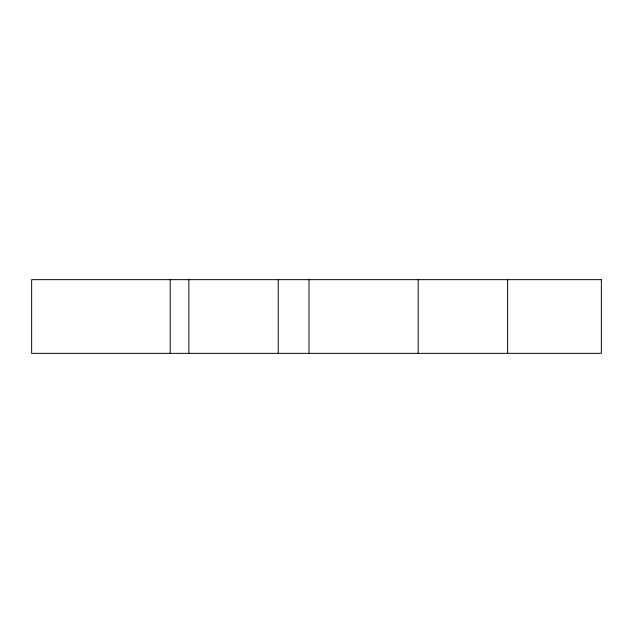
<?xml version="1.0" encoding="UTF-8"?>
<svg xmlns="http://www.w3.org/2000/svg" width="633" height="633" viewBox="0 0 633 633"><rect width="100%" height="100%" fill="white"/><g stroke="black" fill="none" stroke-linecap="round" stroke-linejoin="round"><path stroke-width="0.95" d="M507.619 279.651L507.619 353.349M418.176 279.651L418.176 353.349M309.015 279.651L309.015 353.349M278.227 279.651L278.227 353.349M188.871 279.651L188.871 353.349M170.19 279.651L170.19 353.349M601.35 279.651L31.65 279.651L31.65 353.349L601.35 353.349L601.35 279.651"/></g></svg>
